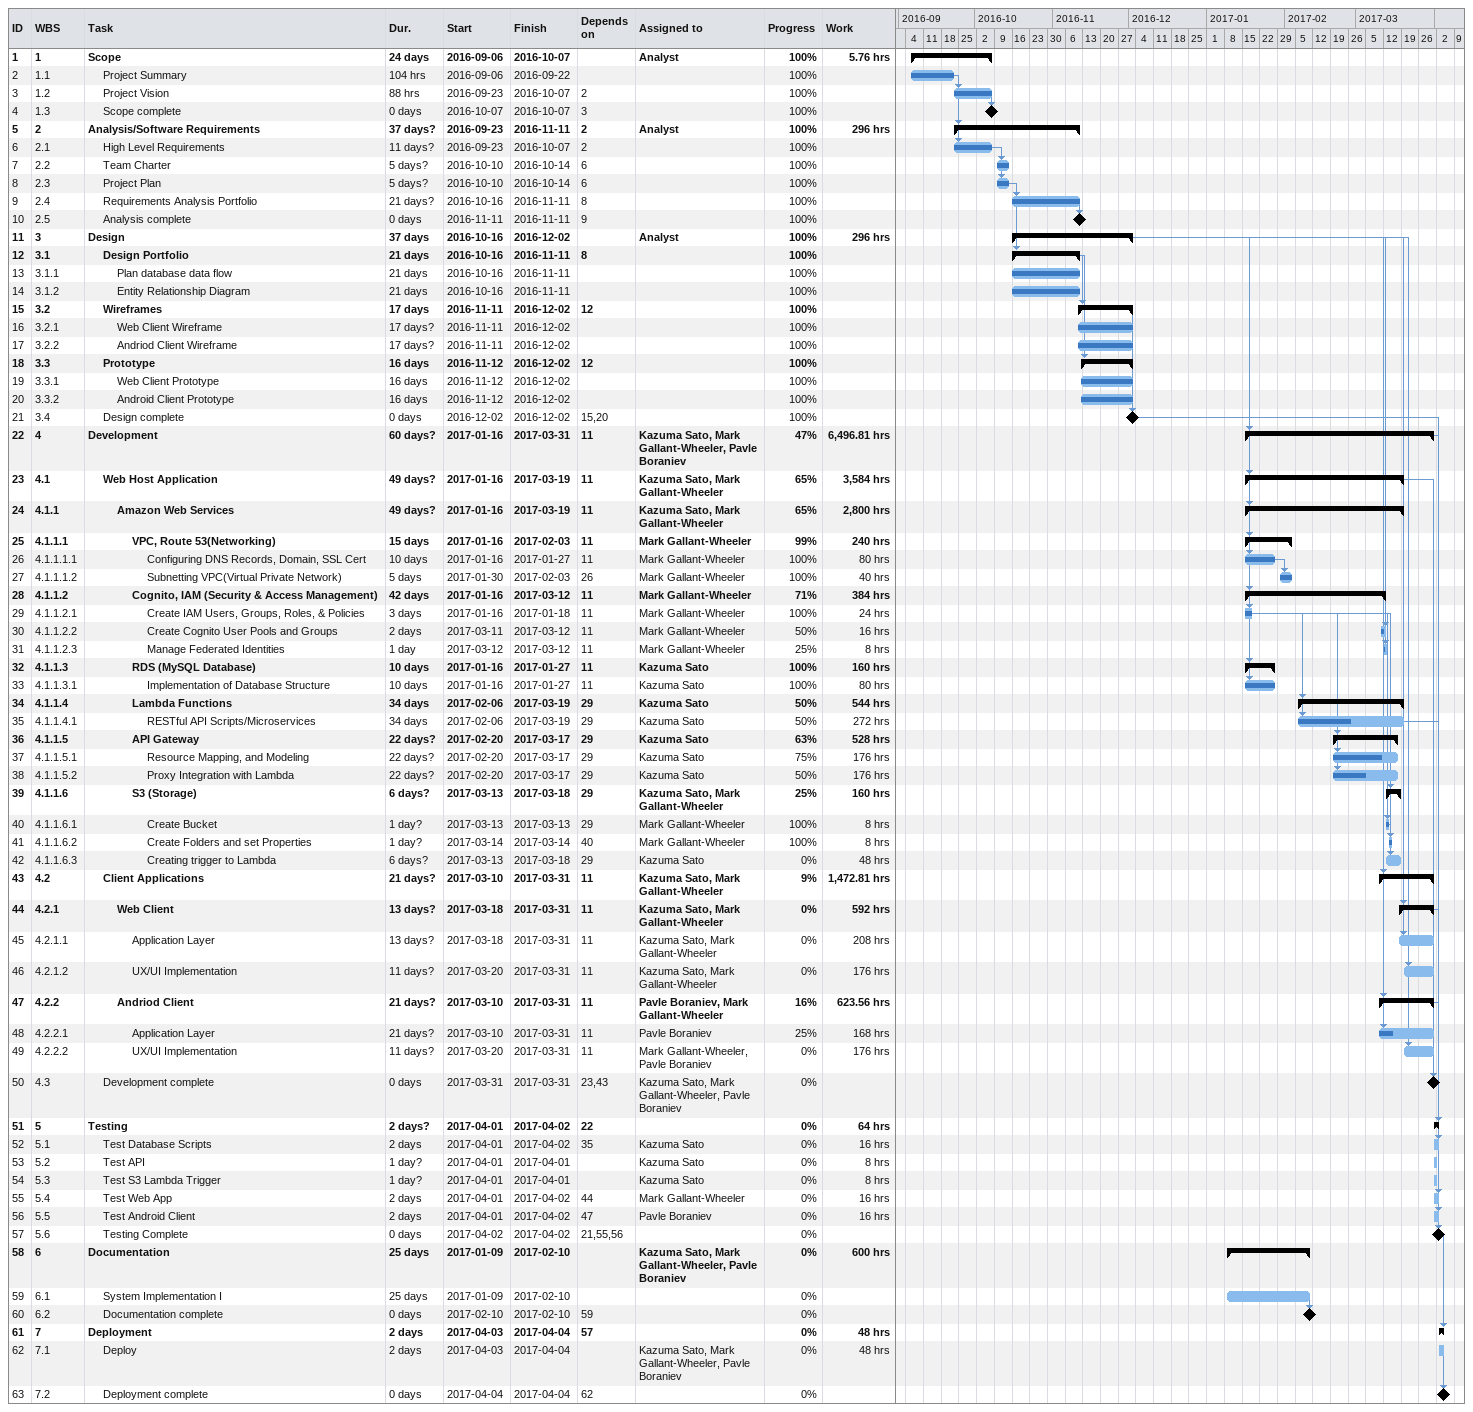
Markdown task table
| ID | WBS | Task | Duration | Start | Finish | Predecessors | Resources | % complete | Work (h) |
|---|---|---|---|---|---|---|---|---|---|
| 1 | 1 | **Scope** | 24d | 2016-09-06 | 2016-10-07 |  | Analyst | 100 | 5.76 |
| 2 | 1.1 | Project Summary | 104h | 2016-09-06 | 2016-09-22 |  |  | 100 |  |
| 3 | 1.2 | Project Vision | 88h | 2016-09-23 | 2016-10-07 | 2 |  | 100 |  |
| 4 | 1.3 | Scope complete | 0d | 2016-10-07 | 2016-10-07 | 3 |  | 100 |  |
| 5 | 2 | **Analysis/Software Requirements** | 37d? | 2016-09-23 | 2016-11-11 | 2 | Analyst | 100 | 296 |
| 6 | 2.1 | High Level Requirements | 11d? | 2016-09-23 | 2016-10-07 | 2 |  | 100 |  |
| 7 | 2.2 | Team Charter | 5d? | 2016-10-10 | 2016-10-14 | 6 |  | 100 |  |
| 8 | 2.3 | Project Plan | 5d? | 2016-10-10 | 2016-10-14 | 6 |  | 100 |  |
| 9 | 2.4 | Requirements Analysis Portfolio | 21d? | 2016-10-16 | 2016-11-11 | 8 |  | 100 |  |
| 10 | 2.5 | Analysis complete | 0d | 2016-11-11 | 2016-11-11 | 9 |  | 100 |  |
| 11 | 3 | **Design** | 37d | 2016-10-16 | 2016-12-02 |  | Analyst | 100 | 296 |
| 12 | 3.1 | **Design Portfolio** | 21d | 2016-10-16 | 2016-11-11 | 8 |  | 100 |  |
| 13 | 3.1.1 | Plan database data flow | 21d | 2016-10-16 | 2016-11-11 |  |  | 100 |  |
| 14 | 3.1.2 | Entity Relationship Diagram | 21d | 2016-10-16 | 2016-11-11 |  |  | 100 |  |
| 15 | 3.2 | **Wireframes** | 17d | 2016-11-11 | 2016-12-02 | 12 |  | 100 |  |
| 16 | 3.2.1 | Web Client Wireframe | 17d? | 2016-11-11 | 2016-12-02 |  |  | 100 |  |
| 17 | 3.2.2 | Andriod Client Wireframe | 17d? | 2016-11-11 | 2016-12-02 |  |  | 100 |  |
| 18 | 3.3 | **Prototype** | 16d | 2016-11-12 | 2016-12-02 | 12 |  | 100 |  |
| 19 | 3.3.1 | Web Client Prototype | 16d | 2016-11-12 | 2016-12-02 |  |  | 100 |  |
| 20 | 3.3.2 | Android Client Prototype | 16d | 2016-11-12 | 2016-12-02 |  |  | 100 |  |
| 21 | 3.4 | Design complete | 0d | 2016-12-02 | 2016-12-02 | 15, 20 |  | 100 |  |
| 22 | 4 | **Development** | 60d? | 2017-01-16 | 2017-03-31 | 11 | Kazuma Sato, Mark Gallant-Wheeler, Pavle Boraniev | 47 | 6496.81 |
| 23 | 4.1 | **Web Host Application** | 49d? | 2017-01-16 | 2017-03-19 | 11 | Kazuma Sato, Mark Gallant-Wheeler | 65 | 3584 |
| 24 | 4.1.1 | **Amazon Web Services** | 49d? | 2017-01-16 | 2017-03-19 | 11 | Kazuma Sato, Mark Gallant-Wheeler | 65 | 2800 |
| 25 | 4.1.1.1 | **VPC, Route 53(Networking)** | 15d | 2017-01-16 | 2017-02-03 | 11 | Mark Gallant-Wheeler | 99 | 240 |
| 26 | 4.1.1.1.1 | Configuring DNS Records, Domain, SSL Cert | 10d | 2017-01-16 | 2017-01-27 | 11 | Mark Gallant-Wheeler | 100 | 80 |
| 27 | 4.1.1.1.2 | Subnetting VPC(Virtual Private Network) | 5d | 2017-01-30 | 2017-02-03 | 26 | Mark Gallant-Wheeler | 100 | 40 |
| 28 | 4.1.1.2 | **Cognito, IAM (Security & Access Management)** | 42d | 2017-01-16 | 2017-03-12 | 11 | Mark Gallant-Wheeler | 71 | 384 |
| 29 | 4.1.1.2.1 | Create IAM Users, Groups, Roles, & Policies | 3d | 2017-01-16 | 2017-01-18 | 11 | Mark Gallant-Wheeler | 100 | 24 |
| 30 | 4.1.1.2.2 | Create Cognito User Pools and Groups | 2d | 2017-03-11 | 2017-03-12 | 11 | Mark Gallant-Wheeler | 50 | 16 |
| 31 | 4.1.1.2.3 | Manage Federated Identities | 1d | 2017-03-12 | 2017-03-12 | 11 | Mark Gallant-Wheeler | 25 | 8 |
| 32 | 4.1.1.3 | **RDS (MySQL Database)** | 10d | 2017-01-16 | 2017-01-27 | 11 | Kazuma Sato | 100 | 160 |
| 33 | 4.1.1.3.1 | Implementation of Database Structure | 10d | 2017-01-16 | 2017-01-27 | 11 | Kazuma Sato | 100 | 80 |
| 34 | 4.1.1.4 | **Lambda Functions** | 34d | 2017-02-06 | 2017-03-19 | 29 | Kazuma Sato | 50 | 544 |
| 35 | 4.1.1.4.1 | RESTful API Scripts/Microservices | 34d | 2017-02-06 | 2017-03-19 | 29 | Kazuma Sato | 50 | 272 |
| 36 | 4.1.1.5 | **API Gateway** | 22d? | 2017-02-20 | 2017-03-17 | 29 | Kazuma Sato | 63 | 528 |
| 37 | 4.1.1.5.1 | Resource Mapping, and Modeling | 22d? | 2017-02-20 | 2017-03-17 | 29 | Kazuma Sato | 75 | 176 |
| 38 | 4.1.1.5.2 | Proxy Integration with Lambda | 22d? | 2017-02-20 | 2017-03-17 | 29 | Kazuma Sato | 50 | 176 |
| 39 | 4.1.1.6 | **S3 (Storage)** | 6d? | 2017-03-13 | 2017-03-18 | 29 | Kazuma Sato, Mark Gallant-Wheeler | 25 | 160 |
| 40 | 4.1.1.6.1 | Create Bucket | 1d? | 2017-03-13 | 2017-03-13 | 29 | Mark Gallant-Wheeler | 100 | 8 |
| 41 | 4.1.1.6.2 | Create Folders and set Properties | 1d? | 2017-03-14 | 2017-03-14 | 40 | Mark Gallant-Wheeler | 100 | 8 |
| 42 | 4.1.1.6.3 | Creating trigger to Lambda | 6d? | 2017-03-13 | 2017-03-18 | 29 | Kazuma Sato | 0 | 48 |
| 43 | 4.2 | **Client Applications** | 21d? | 2017-03-10 | 2017-03-31 | 11 | Kazuma Sato, Mark Gallant-Wheeler | 9 | 1472.81 |
| 44 | 4.2.1 | **Web Client** | 13d? | 2017-03-18 | 2017-03-31 | 11 | Kazuma Sato, Mark Gallant-Wheeler | 0 | 592 |
| 45 | 4.2.1.1 | Application Layer | 13d? | 2017-03-18 | 2017-03-31 | 11 | Kazuma Sato, Mark Gallant-Wheeler | 0 | 208 |
| 46 | 4.2.1.2 | UX/UI Implementation | 11d? | 2017-03-20 | 2017-03-31 | 11 | Kazuma Sato, Mark Gallant-Wheeler | 0 | 176 |
| 47 | 4.2.2 | **Andriod Client** | 21d? | 2017-03-10 | 2017-03-31 | 11 | Pavle Boraniev, Mark Gallant-Wheeler | 16 | 623.56 |
| 48 | 4.2.2.1 | Application Layer | 21d? | 2017-03-10 | 2017-03-31 | 11 | Pavle Boraniev | 25 | 168 |
| 49 | 4.2.2.2 | UX/UI Implementation | 11d? | 2017-03-20 | 2017-03-31 | 11 | Mark Gallant-Wheeler, Pavle Boraniev | 0 | 176 |
| 50 | 4.3 | Development complete | 0d | 2017-03-31 | 2017-03-31 | 23, 43 | Kazuma Sato, Mark Gallant-Wheeler, Pavle Boraniev | 0 |  |
| 51 | 5 | **Testing** | 2d? | 2017-04-01 | 2017-04-02 | 22 |  | 0 | 64 |
| 52 | 5.1 | Test Database Scripts | 2d | 2017-04-01 | 2017-04-02 | 35 | Kazuma Sato | 0 | 16 |
| 53 | 5.2 | Test API | 1d? | 2017-04-01 | 2017-04-01 |  | Kazuma Sato | 0 | 8 |
| 54 | 5.3 | Test S3 Lambda Trigger | 1d? | 2017-04-01 | 2017-04-01 |  | Kazuma Sato | 0 | 8 |
| 55 | 5.4 | Test Web App | 2d | 2017-04-01 | 2017-04-02 | 44 | Mark Gallant-Wheeler | 0 | 16 |
| 56 | 5.5 | Test Android Client | 2d | 2017-04-01 | 2017-04-02 | 47 | Pavle Boraniev | 0 | 16 |
| 57 | 5.6 | Testing Complete | 0d | 2017-04-02 | 2017-04-02 | 21, 55, 56 |  | 0 |  |
| 58 | 6 | **Documentation** | 25d | 2017-01-09 | 2017-02-10 |  | Kazuma Sato, Mark Gallant-Wheeler, Pavle Boraniev | 0 | 600 |
| 59 | 6.1 | System Implementation I | 25d | 2017-01-09 | 2017-02-10 |  |  | 0 |  |
| 60 | 6.2 | Documentation complete | 0d | 2017-02-10 | 2017-02-10 | 59 |  | 0 |  |
| 61 | 7 | **Deployment** | 2d | 2017-04-03 | 2017-04-04 | 57 |  | 0 | 48 |
| 62 | 7.1 | Deploy | 2d | 2017-04-03 | 2017-04-04 |  | Kazuma Sato, Mark Gallant-Wheeler, Pavle Boraniev | 0 | 48 |
| 63 | 7.2 | Deployment complete | 0d | 2017-04-04 | 2017-04-04 | 62 |  | 0 |  |
